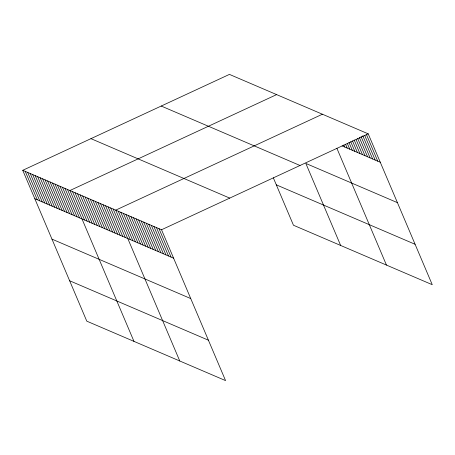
<?xml version="1.0" encoding="UTF-8"?>
<svg xmlns="http://www.w3.org/2000/svg" width="455" height="455" viewBox="0 0 455 455"><rect width="100%" height="100%" fill="white"/><g stroke="black" fill="none" stroke-linecap="round" stroke-linejoin="round"><path stroke-width="0.68" d="M22.75 170.306L161.531 229.752L225.566 380.608L86.786 321.162L22.75 170.306L229.434 74.392L368.214 133.838L432.25 284.693L293.469 225.248L273.324 177.797M276.623 94.606L69.933 190.52L133.969 341.375M322.419 114.222L115.735 210.136L179.765 360.991M161.531 229.752L368.214 133.838M342.114 145.901L380.278 162.253M397.425 202.657L305.834 163.425L340.653 245.461M161.229 106.043L300.01 165.489M276.316 184.844L415.096 244.289M90.954 138.656L229.735 198.101M34.813 198.721L173.594 258.167M51.961 239.125L190.742 298.571M69.632 280.758L208.413 340.203M366.497 134.686L377.73 161.161M364.774 135.533L375.187 160.069M362.777 135.732L372.645 158.983M361.054 136.58L370.097 157.891M359.331 137.427L367.555 156.804M357.607 138.274L365.012 155.712M356.163 139.77L362.464 154.62M354.166 139.969L359.922 153.534M352.443 140.817L357.38 152.442M350.72 141.664L354.832 151.35M349.002 142.512L352.289 150.264M347.279 143.359L349.747 149.172M345.555 144.207L347.199 148.085M343.832 145.054L344.657 146.993M336.854 148.228L386.454 265.077M158.988 228.66L171.046 257.075M156.44 227.574L168.504 255.989M153.898 226.482L165.961 254.897M151.356 225.396L163.413 253.805M148.808 224.304L160.871 252.718M146.265 223.212L158.329 251.626M143.723 222.125L155.781 250.534M141.175 221.033L153.238 249.448M138.633 219.947L150.69 248.356M136.09 218.855L148.148 247.27M133.542 217.763L145.606 246.178M131 216.677L143.058 245.086M128.458 215.585L140.515 243.999M125.91 214.493L137.973 242.907M123.368 213.406L135.425 241.815M120.82 212.314L132.883 240.729M118.277 211.228L130.34 239.637M113.187 209.044L125.25 237.459M110.645 207.958L122.708 236.367M108.102 206.866L120.16 235.28M105.554 205.774L117.618 234.188M103.012 204.687L115.075 233.102M100.47 203.595L112.527 232.01M97.922 202.509L109.985 230.918M95.379 201.417L107.437 229.832M92.837 200.325L104.895 228.74M90.289 199.239L102.352 227.648M87.747 198.147L99.804 226.562M85.204 197.06L97.262 225.47M82.656 195.969L94.72 224.383M80.114 194.876L92.172 223.291M77.566 193.79L89.629 222.199M75.024 192.698L87.087 221.113M72.481 191.606L84.539 220.021M67.454 189.456L79.511 217.865M64.968 188.393L77.031 216.802M62.483 187.329L74.546 215.738M60.003 186.266L72.061 214.675M57.518 185.202L69.581 213.611M55.032 184.138L67.095 212.548M52.553 183.075L64.61 211.484M50.067 182.011L62.13 210.42M47.587 180.948L59.645 209.357M45.102 179.879L57.159 208.293M42.616 178.815L54.68 207.23M40.137 177.751L52.194 206.166M37.651 176.688L49.709 205.103M35.166 175.624L47.229 204.039M32.686 174.561L44.744 202.975M30.201 173.497L42.258 201.912M27.715 172.434L39.778 200.848M25.235 171.37L37.293 199.785"/></g></svg>
